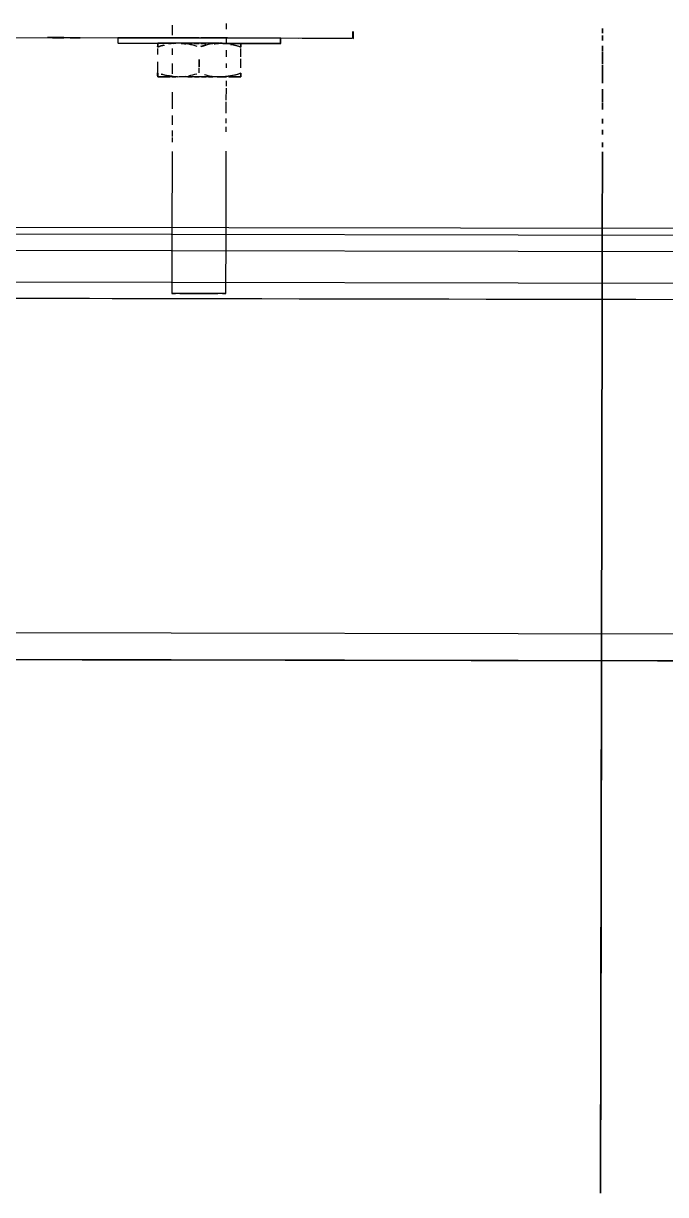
# Model space of a CAD drawing. Header units: metres. Extents: x -354 to -91, y 3 to 562.
# Drawn here: x -222.98 to -222.625, y 508.96 to 509.608 of the extents above; entities that cross this region are included whole.
import ezdxf

# ---------------------------------------------------------------- set-up
doc = ezdxf.new("R2010")
doc.units = ezdxf.units.M
doc.layers.add('A-GENM', color=7, linetype='Continuous', lineweight=25)

# ---------------------------------------------------------------- blocks, each defined once
blk = doc.blocks.new('T2DPAA-T2D-C3S-RW-M2D-100010_dwg-40802999-DRG-2873034 - CONSTRUCTION SEQUENCE STAGE A8')
at = {"color": 254, "lineweight": 25, "true_color": 0xdedede}
blk.add_line((27.22373, -642.67001), (26.64939, -640.49335), dxfattribs=at)
blk = doc.blocks.new('T2DPAA-T2D-PWC-RW-M2D-100010_RoadDesign_rvt-1-DRG-2873034 - CONSTRUCTION SEQUENCE STAGE A8')
at = {"color": 254, "lineweight": 25, "true_color": 0xd0d0d0, "rotation": 75.11694444444437}
blk.add_blockref('T2DPAA-T2D-C3S-RW-M2D-100010_dwg-40802999-DRG-2873034 - CONSTRUCTION SEQUENCE STAGE A8', (-1722.33704, 648.01046), dxfattribs=at)
blk = doc.blocks.new('CappingBeam_RS39A_CB04 - CappingBeam_RS39A_CB04-57951987-DRG-2873034 - CONSTRUCTION SEQUENCE STAGE A8')
at = {"layer": 'A-GENM', "color": 9, "true_color": 0xbebebe}
blk.add_open_spline([(110.73706, -9.44778), (110.77119, -9.57711), (110.918, -10.1335), (111.0648, -10.68988), (111.17748, -11.11692)], degree=3, knots=[0.15404872, 0.15404872, 0.15404872, 0.15404872, 0.16666667, 0.20833333, 0.20833333, 0.20833333, 0.20833333], dxfattribs=at)
at = {"layer": 'A-GENM', "color": 253, "true_color": 0xa3a3a3}
for points in [[(110.73706, -9.44778), (110.77119, -9.57711), (110.80531, -9.70644), (110.83944, -9.83577)], [(110.83944, -9.83577), (110.95212, -10.26283), (111.0648, -10.68988), (111.17748, -11.11692)]]:
    blk.add_open_spline(points, degree=3, dxfattribs=at)
blk = doc.blocks.new('Foundations-Piles - Px-1200-64673918-DRG-2873034 - CONSTRUCTION SEQUENCE STAGE A8')
at = {"layer": 'A-GENM', "color": 9, "true_color": 0xbebebe}
blk.add_arc((0, 0), 0.6, 304.287, 0, dxfattribs=at)
blk = doc.blocks.new('Adaptive point Fascia Panel Bracket - Type T04-V6-DRG-2873034 - CONSTRUCTION SEQUENCE STAGE A8')
at = {"layer": 'A-GENM', "color": 253, "true_color": 0xa3a3a3}
for p, q in [((-1096.04996, 509.60745), (-1096.04997, 509.60194)), ((-1096.01996, 509.60532), (-1096.01996, 509.60849)), ((-1096.20705, 509.60088), (-1095.95129, 509.60042)), ((-1096.08014, 509.60041), (-1096.14014, 509.60052)), ((-1096.10097, 509.60059), (-1096.11897, 509.60062)), ((-1096.11, 509.60062), (-1096.10994, 509.60059)), ((-1096.08014, 509.60061), (-1095.99014, 509.60045)), ((-1096.07981, 509.60049), (-1096.08014, 509.60061)), ((-1096.08014, 509.60061), (-1096.08014, 509.59787)), ((-1096.04916, 509.60035), (-1096.08014, 509.60041)), ((-1096.04916, 509.60043), (-1096.07981, 509.60049)), ((-1096.07981, 509.59784), (-1096.07981, 509.60049)), ((-1096.04592, 509.60047), (-1096.04602, 509.60051)), ((-1096.04252, 509.60034), (-1096.04497, 509.60035)), ((-1096.03891, 509.60033), (-1096.04176, 509.60034)), ((-1096.03503, 509.60033), (-1096.03809, 509.60033)), ((-1096.03503, 509.60041), (-1096.03773, 509.60041)), ((-1096.03114, 509.60032), (-1096.03367, 509.60033)), ((-1096.02752, 509.60031), (-1096.03038, 509.60032)), ((-1096.0244, 509.60031), (-1096.02686, 509.60031)), ((-1096.02402, 509.60047), (-1096.02392, 509.60043)), ((-1095.99014, 509.60032), (-1096.0205, 509.60038)), ((-1095.99014, 509.60025), (-1096.0205, 509.6003)), ((-1096.01998, 509.5975), (-1096.01997, 509.6005)), ((-1095.99014, 509.60045), (-1095.98981, 509.60032)), ((-1095.99014, 509.59745), (-1095.99014, 509.60045)), ((-1095.98014, 509.60023), (-1095.99014, 509.60025)), ((-1095.98981, 509.59732), (-1095.98981, 509.60032)), ((-1095.95066, 509.60018), (-1095.97815, 509.60022)), ((-1095.95024, 509.60406), (-1095.95025, 509.60042)), ((-1095.95025, 509.60042), (-1095.9496, 509.60017)), ((-1095.9496, 509.60017), (-1095.9496, 509.60405)), ((-1096.08014, 509.59761), (-1096.07981, 509.59749)), ((-1095.99014, 509.59745), (-1096.08014, 509.59761)), ((-1096.07981, 509.59749), (-1096.04945, 509.59743)), ((-1096.05803, 509.59461), (-1096.05804, 509.59126)), ((-1096.05794, 509.59124), (-1096.05793, 509.59461)), ((-1096.04998, 509.59468), (-1096.04999, 509.5911)), ((-1096.04492, 509.59742), (-1096.04252, 509.59742)), ((-1096.04171, 509.59742), (-1096.03891, 509.59741)), ((-1096.03803, 509.59741), (-1096.03503, 509.59741)), ((-1096.03415, 509.5974), (-1096.03115, 509.5974)), ((-1096.03033, 509.5974), (-1096.02752, 509.59739)), ((-1096.02048, 509.59738), (-1095.98981, 509.59732)), ((-1096.01999, 509.59003), (-1096.01998, 509.59363)), ((-1096.01204, 509.59009), (-1096.01203, 509.59466)), ((-1096.01194, 509.59009), (-1096.01193, 509.59465)), ((-1095.98981, 509.59732), (-1095.99014, 509.59745)), ((-1096.05804, 509.58718), (-1096.05806, 509.58108)), ((-1096.05796, 509.58135), (-1096.05795, 509.58717)), ((-1096.05, 509.58622), (-1096.05001, 509.58062)), ((-1096.0351, 509.58444), (-1096.03509, 509.58857)), ((-1096.0349, 509.58442), (-1096.0349, 509.58856)), ((-1096.02, 509.58389), (-1096.02, 509.58638)), ((-1096.01205, 509.58389), (-1096.01204, 509.5889)), ((-1096.01195, 509.5839), (-1096.01194, 509.5889)), ((-1096.0351, 509.58106), (-1096.0351, 509.58387)), ((-1096.02002, 509.57376), (-1096.02001, 509.5768)), ((-1096.05003, 509.57045), (-1096.05004, 509.56115)), ((-1096.02003, 509.56605), (-1096.02002, 509.57274)), ((-1096.02005, 509.55882), (-1096.02004, 509.56502)), ((-1096.05005, 509.55755), (-1096.05006, 509.55234)), ((-1096.02006, 509.55335), (-1096.02005, 509.55583)), ((-1096.05006, 509.54914), (-1096.05007, 509.54589)), ((-1096.02007, 509.54846), (-1096.02006, 509.55121)), ((-1096.05007, 509.5453), (-1096.05008, 509.54282)), ((-1096.05009, 509.53765), (-1096.05017, 509.49163)), ((-1096.02017, 509.49158), (-1096.02009, 509.53779)), ((-1096.05017, 509.49163), (-1096.05023, 509.459)), ((-1096.02023, 509.45894), (-1096.02017, 509.49158))]:
    blk.add_line(p, q, dxfattribs=at)
for centre, major_axis, start_param, end_param in [((-1096.10997, 509.6006), (-0.009, 0.00002), 4.716035, 6.286831), ((-1096.10997, 509.6006), (-0.009, 0.00002), 0.003646, 1.574442), ((-1096.10997, 509.6006), (-0.009, 0.00002), 1.964353, 4.351598), ((-1096.03497, 509.60047), (-0.0155, 0.00003), 6.025032, 6.283185), ((-1096.03497, 509.60047), (-0.0155, 0.00003), 0.003646, 0.265446), ((-1096.03497, 509.60047), (-0.0155, 0.00003), 5.763233, 6.025032), ((-1096.03497, 509.60047), (-0.0155, 0.00003), 0.265446, 0.527245), ((-1096.03497, 509.60047), (-0.0155, 0.00003), 5.501433, 5.763233), ((-1096.03502, 509.60049), (-0.011, 0.00002), 6.025032, 6.283185), ((-1096.03492, 509.60045), (-0.011, 0.00002), 0.003646, 0.265446), ((-1096.03502, 509.60049), (-0.011, 0.00002), 5.763233, 6.025032), ((-1096.03492, 509.60045), (-0.011, 0.00002), 0.265446, 0.527245), ((-1096.03502, 509.60049), (-0.011, 0.00002), 5.501433, 5.763233), ((-1096.03492, 509.60045), (-0.011, 0.00002), 0.527245, 1.050844), ((-1096.03502, 509.60049), (-0.011, 0.00002), 5.239634, 5.501433), ((-1096.03497, 509.60047), (-0.0155, 0.00003), 4.977834, 5.239634), ((-1096.03497, 509.60047), (-0.0155, 0.00003), 1.114561, 1.312643), ((-1096.03502, 509.60049), (-0.011, 0.00002), 4.977834, 5.239634), ((-1096.03497, 509.60047), (-0.0155, 0.00003), 4.716035, 4.977834), ((-1096.03497, 509.60047), (-0.0155, 0.00003), 1.367162, 1.567189), ((-1096.03502, 509.60049), (-0.011, 0.00002), 4.716035, 4.977834), ((-1096.03492, 509.60045), (-0.011, 0.00002), 1.312643, 1.561038), ((-1096.03497, 509.60047), (-0.0155, 0.00003), 4.454236, 4.663549), ((-1096.03497, 509.60047), (-0.0155, 0.00003), 1.629205, 1.820779), ((-1096.03502, 509.60049), (-0.011, 0.00002), 4.192436, 4.454236), ((-1096.03497, 509.60047), (-0.0155, 0.00003), 4.192436, 4.454236), ((-1096.03497, 509.60047), (-0.0155, 0.00003), 1.872926, 2.073752), ((-1096.03502, 509.60049), (-0.011, 0.00002), 3.930637, 4.192436), ((-1096.03492, 509.60045), (-0.011, 0.00002), 2.098041, 2.359841), ((-1096.03502, 509.60049), (-0.011, 0.00002), 3.668838, 3.930637), ((-1096.03497, 509.60047), (-0.0155, 0.00003), 3.930637, 4.192436), ((-1096.03492, 509.60045), (-0.011, 0.00002), 2.359841, 3.141593), ((-1096.03497, 509.60047), (-0.0155, 0.00003), 2.123145, 2.324495), ((-1096.03502, 509.60049), (-0.011, 0.00002), 3.407038, 3.668838), ((-1096.03502, 509.60049), (-0.011, 0.00002), 3.145239, 3.407038), ((-1096.03497, 509.60047), (-0.0155, 0.00003), 3.668838, 3.930637), ((-1096.03497, 509.60047), (-0.0155, 0.00003), 3.407038, 3.668838), ((-1096.03497, 509.60047), (-0.0155, 0.00003), 2.62164, 2.883439), ((-1096.03497, 509.60047), (-0.0155, 0.00003), 3.145239, 3.407038), ((-1096.03497, 509.60047), (-0.0155, 0.00003), 2.883439, 3.141593), ((-1096.03498, 509.59747), (-0.023, 0.00004), 6.025032, 6.280782), ((-1096.03498, 509.59747), (-0.023, 0.00004), 0.003646, 0.789044), ((-1096.03498, 509.59747), (-0.023, 0.00004), 5.763233, 6.025032), ((-1096.03498, 509.59747), (-0.023, 0.00004), 5.239634, 5.763233), ((-1096.03498, 509.59747), (-0.0155, 0.00003), 0.003646, 0.265446), ((-1096.03498, 509.59747), (-0.0155, 0.00003), 5.763233, 6.283185), ((-1096.03498, 509.59747), (-0.015, 0.00003), 6.025032, 6.283185), ((-1096.03498, 509.59747), (-0.015, 0.00003), 0.003646, 0.527245), ((-1096.03498, 509.59747), (-0.0155, 0.00003), 0.265446, 0.527245), ((-1096.03498, 509.59747), (-0.015, 0.00003), 5.763233, 6.025032), ((-1096.03498, 509.59747), (-0.0155, 0.00003), 4.977834, 5.763233), ((-1096.03498, 509.59747), (-0.015, 0.00003), 3.930637, 5.763233), ((-1096.03498, 509.59747), (-0.023, 0.00004), 4.977834, 5.239634), ((-1096.03498, 509.59747), (-0.023, 0.00004), 1.120766, 1.233685), ((-1096.03498, 509.59747), (-0.015, 0.00003), 0.841493, 1.042883), ((-1096.03498, 509.59747), (-0.0155, 0.00003), 1.118794, 1.312643), ((-1096.03498, 509.59747), (-0.015, 0.00003), 1.103108, 1.305009), ((-1096.03498, 509.59747), (-0.023, 0.00004), 4.716035, 4.977834), ((-1096.03498, 509.59747), (-0.0155, 0.00003), 4.716035, 4.977834), ((-1096.03498, 509.59747), (-0.023, 0.00004), 1.43642, 1.568352), ((-1096.03498, 509.59747), (-0.0155, 0.00003), 1.371404, 1.567189), ((-1096.03498, 509.59747), (-0.015, 0.00003), 1.364758, 1.56707), ((-1096.03498, 509.59747), (-0.023, 0.00004), 4.454236, 4.716035), ((-1096.03498, 509.59747), (-0.0155, 0.00003), 4.454236, 4.715916), ((-1096.03498, 509.59747), (-0.015, 0.00003), 1.626414, 1.829114), ((-1096.03498, 509.59747), (-0.0155, 0.00003), 1.624619, 1.820779), ((-1096.03498, 509.59747), (-0.023, 0.00004), 1.607064, 1.739249), ((-1096.03498, 509.59747), (-0.0155, 0.00003), 3.930637, 4.454236), ((-1096.03498, 509.59747), (-0.0155, 0.00003), 1.877185, 2.073752), ((-1096.03498, 509.59747), (-0.015, 0.00003), 1.888055, 2.091176), ((-1096.03498, 509.59747), (-0.023, 0.00004), 4.209688, 4.454236), ((-1096.03498, 509.59747), (-0.0155, 0.00003), 2.127415, 2.324495), ((-1096.03498, 509.59747), (-0.015, 0.00003), 2.149653, 2.353304), ((-1096.03498, 509.59747), (-0.023, 0.00004), 1.936658, 2.050553), ((-1096.03498, 509.59747), (-0.023, 0.00004), 3.668838, 4.192436), ((-1096.03498, 509.59747), (-0.015, 0.00003), 3.407038, 3.668838), ((-1096.03498, 509.59747), (-0.015, 0.00003), 2.62164, 2.883439), ((-1096.03498, 509.59747), (-0.0155, 0.00003), 3.145239, 3.668838), ((-1096.03498, 509.59747), (-0.0155, 0.00003), 2.62164, 2.883439), ((-1096.03498, 509.59747), (-0.015, 0.00003), 3.145239, 3.407038), ((-1096.03498, 509.59747), (-0.015, 0.00003), 2.883439, 3.141593), ((-1096.03498, 509.59747), (-0.0155, 0.00003), 2.883439, 3.141593), ((-1096.03498, 509.59747), (-0.023, 0.00004), 2.359841, 3.143996), ((-1096.03498, 509.59747), (-0.023, 0.00004), 3.407038, 3.668838), ((-1096.03498, 509.59747), (-0.023, 0.00004), 3.145239, 3.407038), ((-1096.03501, 509.57897), (-0.023, 0.00004), 5.26637, 6.285588), ((-1096.03501, 509.57897), (-0.023, 0.00004), 0.003646, 0.789044), ((-1096.03501, 509.57897), (-0.015, 0.00003), 0.003646, 0.265446), ((-1096.03501, 509.57897), (-0.015, 0.00003), 6.025032, 6.283185), ((-1096.03501, 509.57897), (-0.015, 0.00003), 5.763233, 6.025032), ((-1096.03501, 509.57897), (-0.015, 0.00003), 0.265446, 0.527245), ((-1096.03501, 509.57897), (-0.023, 0.00004), 4.192436, 5.239634), ((-1096.03501, 509.57897), (-0.015, 0.00003), 3.668838, 5.501433), ((-1096.03501, 509.57897), (-0.015, 0.00003), 1.130084, 1.305009), ((-1096.03501, 509.57897), (-0.023, 0.00004), 1.454049, 1.568352), ((-1096.03501, 509.57897), (-0.015, 0.00003), 1.39179, 1.56707), ((-1096.03501, 509.57897), (-0.015, 0.00003), 1.653497, 1.829114), ((-1096.03501, 509.57897), (-0.023, 0.00004), 1.624727, 1.739249), ((-1096.03501, 509.57897), (-0.015, 0.00003), 1.915194, 2.091176), ((-1096.03501, 509.57897), (-0.023, 0.00004), 4.030119, 4.192436), ((-1096.03501, 509.57897), (-0.015, 0.00003), 3.407038, 3.668838), ((-1096.03501, 509.57897), (-0.015, 0.00003), 2.62164, 3.141593), ((-1096.03501, 509.57897), (-0.015, 0.00003), 3.145239, 3.407038), ((-1096.03501, 509.57897), (-0.023, 0.00004), 3.145239, 3.930637), ((-1096.03501, 509.57897), (-0.023, 0.00004), 2.359841, 3.13919), ((-1096.03523, 509.45897), (-0.015, 0.00003), 6.025032, 6.283185), ((-1096.03523, 509.45897), (-0.015, 0.00003), 0.003646, 0.527245), ((-1096.03523, 509.45897), (-0.015, 0.00003), 5.763233, 6.025032), ((-1096.03523, 509.45897), (-0.015, 0.00003), 5.501433, 5.763233), ((-1096.03523, 509.45897), (-0.015, 0.00003), 5.239634, 5.501433), ((-1096.03523, 509.45897), (-0.015, 0.00003), 0.789044, 1.042888), ((-1096.03523, 509.45897), (-0.015, 0.00003), 4.977834, 5.239634), ((-1096.03523, 509.45897), (-0.015, 0.00003), 1.050844, 1.305014), ((-1096.03523, 509.45897), (-0.015, 0.00003), 4.716035, 4.977834), ((-1096.03523, 509.45897), (-0.015, 0.00003), 1.312643, 1.567075), ((-1096.03523, 509.45897), (-0.015, 0.00003), 4.454236, 4.716035), ((-1096.03523, 509.45897), (-0.015, 0.00003), 1.574442, 1.829118), ((-1096.03523, 509.45897), (-0.015, 0.00003), 4.192436, 4.454236), ((-1096.03523, 509.45897), (-0.015, 0.00003), 1.836242, 2.09118), ((-1096.03523, 509.45897), (-0.015, 0.00003), 3.930637, 4.192436), ((-1096.03523, 509.45897), (-0.015, 0.00003), 2.098041, 2.353309), ((-1096.03523, 509.45897), (-0.015, 0.00003), 3.668838, 3.930637), ((-1096.03523, 509.45897), (-0.015, 0.00003), 3.407038, 3.668838), ((-1096.03523, 509.45897), (-0.015, 0.00003), 2.62164, 3.141593), ((-1096.03523, 509.45897), (-0.015, 0.00003), 3.145239, 3.407038)]:
    blk.add_ellipse(centre, major_axis=major_axis, ratio=0.001387, start_param=start_param, end_param=end_param, dxfattribs=at)
for points in [[(-1096.05803, 509.59547), (-1096.05802, 509.59613), (-1096.05801, 509.59663), (-1096.058, 509.59697)], [(-1096.05457, 509.5965), (-1096.05573, 509.59622), (-1096.05688, 509.59587), (-1096.05803, 509.59547)], [(-1096.058, 509.59697), (-1096.05799, 509.59731), (-1096.05799, 509.59749), (-1096.05798, 509.59751)], [(-1096.05798, 509.59751), (-1096.05797, 509.59748), (-1096.05796, 509.5973), (-1096.05795, 509.59695)], [(-1096.05795, 509.59695), (-1096.05795, 509.59661), (-1096.05794, 509.5961), (-1096.05793, 509.59544)], [(-1096.05793, 509.59544), (-1096.05674, 509.59585), (-1096.05554, 509.5962), (-1096.05433, 509.59649)], [(-1096.04655, 509.59752), (-1096.04831, 509.5975), (-1096.05007, 509.59735), (-1096.05182, 509.59706)], [(-1096.04126, 509.59705), (-1096.04302, 509.59734), (-1096.04478, 509.59749), (-1096.04655, 509.59752)], [(-1096.04491, 509.59741), (-1096.04411, 509.59736), (-1096.04332, 509.59729), (-1096.04252, 509.59719)], [(-1096.03609, 509.59579), (-1096.03765, 509.59629), (-1096.03922, 509.59668), (-1096.04079, 509.59696)], [(-1096.02934, 509.59694), (-1096.031, 509.59665), (-1096.03265, 509.59624), (-1096.0343, 509.59571)], [(-1096.03389, 509.59571), (-1096.03298, 509.596), (-1096.03207, 509.59625), (-1096.03115, 509.59647)], [(-1096.02383, 509.59747), (-1096.02548, 509.59744), (-1096.02713, 509.5973), (-1096.02877, 509.59704)], [(-1096.02682, 509.59722), (-1096.02602, 509.5973), (-1096.02522, 509.59736), (-1096.02441, 509.59739)], [(-1096.01849, 509.59704), (-1096.02017, 509.5973), (-1096.02186, 509.59745), (-1096.02355, 509.59747)], [(-1096.01203, 509.59539), (-1096.01393, 509.59606), (-1096.01584, 509.59657), (-1096.01776, 509.59691)], [(-1096.01764, 509.59687), (-1096.01573, 509.59652), (-1096.01383, 509.59602), (-1096.01193, 509.59535)], [(-1096.012, 509.59689), (-1096.01201, 509.59655), (-1096.01202, 509.59605), (-1096.01203, 509.59539)], [(-1096.01198, 509.59743), (-1096.01199, 509.59741), (-1096.01199, 509.59723), (-1096.012, 509.59689)], [(-1096.01193, 509.59535), (-1096.01194, 509.59602), (-1096.01195, 509.59703), (-1096.01197, 509.5974), (-1096.01198, 509.59743)], [(-1096.05803, 509.57957), (-1096.05804, 509.57991), (-1096.05805, 509.58042), (-1096.05806, 509.58108)], [(-1096.05796, 509.58105), (-1096.05797, 509.58039), (-1096.05798, 509.57989), (-1096.05799, 509.57955)], [(-1096.05222, 509.57952), (-1096.05354, 509.57976), (-1096.05486, 509.58008), (-1096.05617, 509.58047)], [(-1096.04082, 509.57956), (-1096.03931, 509.57983), (-1096.0378, 509.5802), (-1096.0363, 509.58066)], [(-1096.01206, 509.581), (-1096.01205, 509.58033), (-1096.01204, 509.57983), (-1096.01203, 509.57948)], [(-1096.01199, 509.57946), (-1096.01198, 509.5798), (-1096.01197, 509.5803), (-1096.01196, 509.58096)], [(-1096.05801, 509.57901), (-1096.05802, 509.57903), (-1096.05803, 509.57922), (-1096.05803, 509.57957)], [(-1096.05799, 509.57955), (-1096.05799, 509.57921), (-1096.058, 509.57903), (-1096.05801, 509.57901)], [(-1096.04952, 509.57914), (-1096.05042, 509.57923), (-1096.05132, 509.57936), (-1096.05222, 509.57952)], [(-1096.04658, 509.57902), (-1096.04532, 509.57903), (-1096.04407, 509.57911), (-1096.04282, 509.57926)], [(-1096.01203, 509.57948), (-1096.01203, 509.57914), (-1096.01202, 509.57895), (-1096.01201, 509.57893)], [(-1096.01201, 509.57893), (-1096.012, 509.57895), (-1096.01199, 509.57912), (-1096.01199, 509.57946)]]:
    blk.add_open_spline(points, degree=3, dxfattribs=at)
for points, knots in [([(-1096.05613, 509.58046), (-1096.05487, 509.58009), (-1096.05178, 509.57936), (-1096.04866, 509.57906), (-1096.04681, 509.57902)], [0.1692738, 0.1692738, 0.1692738, 0.1692738, 0.5, 0.9802875, 0.9802875, 0.9802875, 0.9802875]), ([(-1096.0321, 509.58014), (-1096.03119, 509.5799), (-1096.02837, 509.57928), (-1096.02552, 509.579), (-1096.02358, 509.57897)], [0.2623355, 0.2623355, 0.2623355, 0.2623355, 0.5, 1, 1, 1, 1]), ([(-1096.02358, 509.57897), (-1096.02165, 509.57899), (-1096.01784, 509.57934), (-1096.01407, 509.58031), (-1096.01222, 509.58094)], [0, 0, 0, 0, 0.5, 0.9853057, 0.9853057, 0.9853057, 0.9853057]), ([(-1096.01196, 509.58096), (-1096.01386, 509.5803), (-1096.0167, 509.57955), (-1096.01956, 509.57916), (-1096.0205, 509.57907)], [0, 0, 0, 0, 0.5, 0.7457241, 0.7457241, 0.7457241, 0.7457241])]:
    blk.add_open_spline(points, degree=3, knots=knots, dxfattribs=at)
blk = doc.blocks.new('StitchPour_RS39A_05 - StitchPour_RS39A_05-60503718-DRG-2873034 - CONSTRUCTION SEQUENCE STAGE A8')
at = {"layer": 'A-GENM', "color": 253, "true_color": 0xa3a3a3}
blk.add_open_spline([(110.3764, -8.86485), (110.46632, -9.20562), (110.66893, -9.97348), (110.97168, -11.12086), (111.18451, -11.92748), (111.28466, -12.30701)], degree=3, knots=[0.1334216, 0.1334216, 0.1334216, 0.1334216, 0.1666667, 0.2083333, 0.2453612, 0.2453612, 0.2453612, 0.2453612], dxfattribs=at)
at = {"layer": 'A-GENM', "color": 9, "true_color": 0xbebebe}
blk.add_open_spline([(110.54336, -9.4976), (110.57762, -9.62745), (110.61894, -9.78403), (110.66025, -9.94061), (110.66731, -9.96734)], degree=3, knots=[0.15399848, 0.15399848, 0.15399848, 0.15399848, 0.16666667, 0.16927453, 0.16927453, 0.16927453, 0.16927453], dxfattribs=at)
at = {"layer": 'A-GENM', "color": 253, "true_color": 0xa3a3a3}
blk.add_open_spline([(110.66731, -9.96734), (110.73735, -10.23281), (110.8074, -10.49827), (110.87744, -10.76373)], degree=3, dxfattribs=at)
blk = doc.blocks.new('Barrier-Precast-MPB-03-B - Typical-63995157-DRG-2873034 - CONSTRUCTION SEQUENCE STAGE A8')
at = {"layer": 'A-GENM', "color": 253, "true_color": 0xa3a3a3}
for p, q in [((0, 0.01402), (0.00042, 3.57399)), ((-0.22659, 0.00958), (-0.22616, 3.56955)), ((-0.20899, 0.00964), (-0.20856, 3.56961)), ((-0.01492, 0.66842), (-0.01465, 2.91959)), ((0.00008, 0.66843), (0.00035, 2.91958))]:
    blk.add_line(p, q, dxfattribs=at)
blk = doc.blocks.new('SCR_SW_5 - SCR_SW_5-66993696-DRG-2873034 - CONSTRUCTION SEQUENCE STAGE A8')
at = {"layer": 'A-GENM', "color": 253, "true_color": 0xa3a3a3}
for p, q in [((1.10095, -0.00002), (0.00011, 0.00001)), ((0.00001, -0.00395), (1.10095, -0.00398))]:
    blk.add_line(p, q, dxfattribs=at)
blk = doc.blocks.new('T2DPAA-T2D-C3S-RS-M3D-100334_rvt-1-DRG-2873034 - CONSTRUCTION SEQUENCE STAGE A8')
at = {"layer": 'A-GENM', "color": 253, "true_color": 0xa3a3a3}
for p, q in [((-1095.81182, 509.60173), (-1095.81182, 509.59913)), ((-1095.81182, 509.59913), (-1095.81182, 509.60173)), ((-1095.81182, 509.59913), (-1095.81182, 509.60173)), ((-1095.81182, 509.60173), (-1095.81182, 509.59913)), ((-1095.81181, 509.6056), (-1095.81181, 509.60304)), ((-1095.81181, 509.60304), (-1095.81181, 509.6056)), ((-1095.81181, 509.60304), (-1095.81181, 509.6056)), ((-1095.81181, 509.6056), (-1095.81181, 509.60304)), ((-1095.81183, 509.59271), (-1095.81184, 509.58943)), ((-1095.81184, 509.58585), (-1095.81183, 509.59271)), ((-1095.81184, 509.58943), (-1095.81183, 509.59271)), ((-1095.81183, 509.59271), (-1095.81184, 509.58585)), ((-1095.81183, 509.59601), (-1095.81183, 509.59312)), ((-1095.81183, 509.59312), (-1095.81183, 509.59601)), ((-1095.81183, 509.59312), (-1095.81183, 509.59601)), ((-1095.81183, 509.59601), (-1095.81183, 509.59312)), ((-1095.81184, 509.58835), (-1095.81184, 509.58585)), ((-1095.81184, 509.58585), (-1095.81184, 509.58835)), ((-1095.81184, 509.58541), (-1095.81186, 509.57549)), ((-1095.81186, 509.57549), (-1095.81184, 509.58541)), ((-1095.81186, 509.57549), (-1095.81184, 509.58541)), ((-1095.81184, 509.58541), (-1095.81186, 509.57549)), ((-1095.81187, 509.57214), (-1095.81188, 509.56482)), ((-1095.81188, 509.56482), (-1095.81187, 509.57214)), ((-1095.81188, 509.56482), (-1095.81187, 509.57214)), ((-1095.81187, 509.57214), (-1095.81188, 509.56482)), ((-1095.81188, 509.5646), (-1095.81189, 509.5608)), ((-1095.81189, 509.5608), (-1095.81188, 509.5646)), ((-1095.81189, 509.5608), (-1095.81188, 509.5646)), ((-1095.81188, 509.5646), (-1095.81189, 509.5608)), ((-1095.8119, 509.55577), (-1095.8119, 509.55316)), ((-1095.8119, 509.55316), (-1095.8119, 509.55577)), ((-1095.8119, 509.55316), (-1095.8119, 509.55577)), ((-1095.8119, 509.55577), (-1095.8119, 509.55316)), ((-1095.81191, 509.54968), (-1095.81191, 509.54707)), ((-1095.81191, 509.54707), (-1095.81191, 509.54968)), ((-1095.81191, 509.54707), (-1095.81191, 509.54968)), ((-1095.81191, 509.54968), (-1095.81191, 509.54707)), ((-1095.81192, 509.54255), (-1095.81193, 509.53998)), ((-1095.81193, 509.53998), (-1095.81192, 509.54255)), ((-1095.81193, 509.53998), (-1095.81192, 509.54255)), ((-1095.81192, 509.54255), (-1095.81193, 509.53998)), ((-1095.81193, 509.53736), (-1095.81201, 509.49121)), ((-1095.81201, 509.49121), (-1095.81193, 509.53736)), ((-1095.81201, 509.49121), (-1095.81193, 509.53736)), ((-1095.81193, 509.53736), (-1095.81201, 509.49121)), ((-1095.81201, 509.49121), (-1095.81208, 509.45583)), ((-1095.81208, 509.45583), (-1095.81201, 509.49121)), ((-1095.81208, 509.45583), (-1095.81201, 509.49121)), ((-1095.81201, 509.49121), (-1095.81208, 509.45583))]:
    blk.add_line(p, q, dxfattribs=at)
at = {"layer": 'A-GENM', "color": 9, "true_color": 0xbebebe}
for p, q in [((-1095.81243, 509.25583), (-1095.81208, 509.45583)), ((-1095.81208, 509.45583), (-1095.81243, 509.25583)), ((-1095.81295, 508.96113), (-1095.81243, 509.25583)), ((-1095.81243, 509.25583), (-1095.81295, 508.96113)), ((-1095.81267, 509.12322), (-1095.81243, 509.25583)), ((-1095.81295, 508.96113), (-1095.81267, 509.12322))]:
    blk.add_line(p, q, dxfattribs=at)
at = {"layer": 'A-GENM', "color": 9, "true_color": 0xbebebe, "flags": 128}
for points in [[(-1095.81208, 509.45583), (-1095.81225, 509.35632), (-1095.81243, 509.25583)], [(-1095.81243, 509.25583), (-1095.81225, 509.35632), (-1095.81208, 509.45583)], [(-1095.81243, 509.25583), (-1095.81267, 509.12322), (-1095.81295, 508.96113)]]:
    blk.add_lwpolyline(points, dxfattribs=at)
at = {"layer": 'A-GENM', "color": 253, "lineweight": 25, "true_color": 0xa3a3a3}
for name, p, rotation in [('CappingBeam_RS39A_CB04 - CappingBeam_RS39A_CB04-57951987-DRG-2873034 - CONSTRUCTION SEQUENCE STAGE A8', (-1134.0578, 404.8616), 75.11694444444437), ('StitchPour_RS39A_05 - StitchPour_RS39A_05-60503718-DRG-2873034 - CONSTRUCTION SEQUENCE STAGE A8', (-1134.0578, 404.8616), 75.11694444444437), ('Barrier-Precast-MPB-03-B - Typical-63995157-DRG-2873034 - CONSTRUCTION SEQUENCE STAGE A8', (-1097.15452, 509.25821), 269.9048974705374), ('Foundations-Piles - Px-1200-64673918-DRG-2873034 - CONSTRUCTION SEQUENCE STAGE A8', (-1096.48518, 508.45702), 75.11694444444437)]:
    blk.add_blockref(name, p, dxfattribs=dict(at, rotation=rotation))
blk.add_blockref('Adaptive point Fascia Panel Bracket - Type T04-V6-DRG-2873034 - CONSTRUCTION SEQUENCE STAGE A8', (0, 0), dxfattribs=at)
at = {"layer": 'A-GENM', "color": 253, "lineweight": 25, "true_color": 0xa3a3a3, "extrusion": (0, 0, -1), "rotation": 0.1019004668239281}
blk.add_blockref('SCR_SW_5 - SCR_SW_5-66993696-DRG-2873034 - CONSTRUCTION SEQUENCE STAGE A8', (1095.2361, 509.49415), dxfattribs=at)

msp = doc.modelspace()

# ---------------------------------------------------------------- block references
at = {"lineweight": 5}
for name in ['T2DPAA-T2D-C3S-RS-M3D-100334_rvt-1-DRG-2873034 - CONSTRUCTION SEQUENCE STAGE A8', 'T2DPAA-T2D-PWC-RW-M2D-100010_RoadDesign_rvt-1-DRG-2873034 - CONSTRUCTION SEQUENCE STAGE A8']:
    msp.add_blockref(name, (873.15239, 0), dxfattribs=at)

doc.saveas('drawing.dxf')
